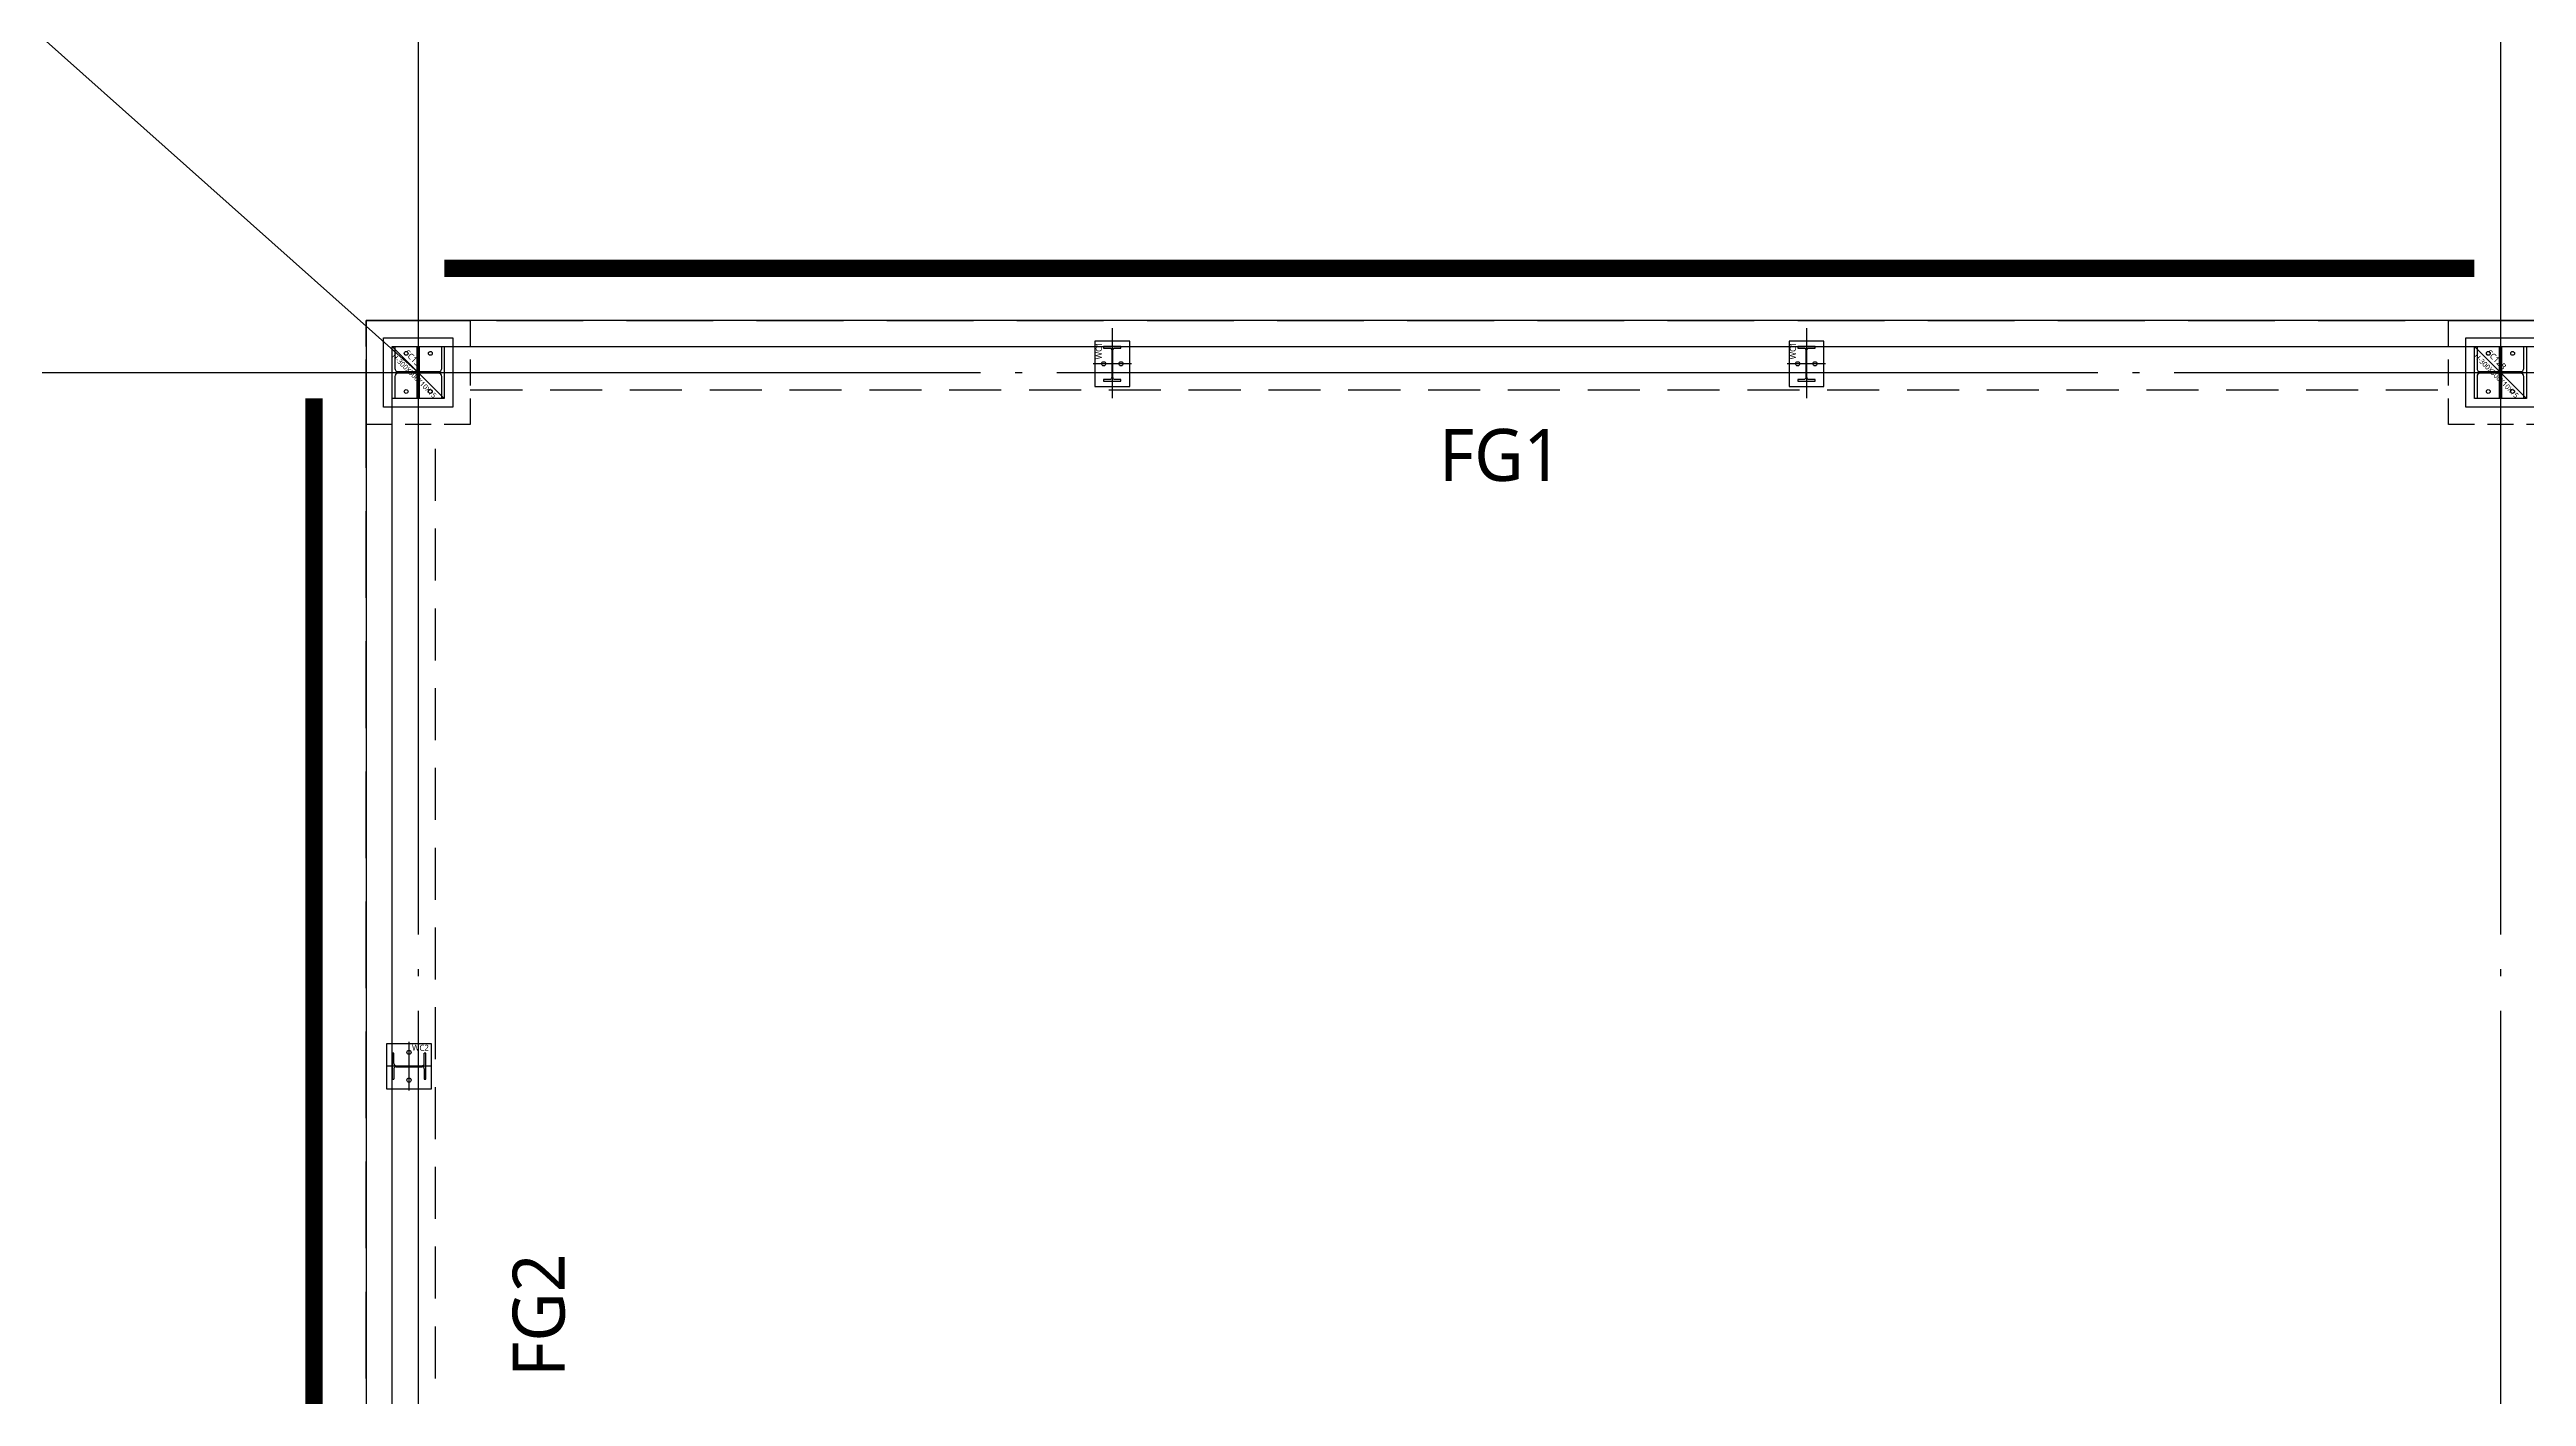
# Model space of a CAD drawing. Header units: millimetres. Extents: x -734060 to 504600, y -7739 to 118800.
# Drawn here: x 39375 to 53650, y 79996 to 87762 of the extents above; entities that cross this region are included whole.
import ezdxf
from ezdxf.enums import TextEntityAlignment as Align

# ---------------------------------------------------------------- set-up
doc = ezdxf.new("R2010")
doc.units = ezdxf.units.MM
doc.header["$LTSCALE"] = 200
for name, pattern in [('CEN-GAUN', [32.2, 30, -1, 0.2, -1]), ('HID', [2.3, 1.5, -0.8]), ('HID2-GAUN', [3.75, 2.5, -1.25]), ('HIDDEN', [0.375, 0.25, -0.125]), ('PHANTOM2', [1.25, 0.625, -0.125, 0.125, -0.125, 0.125, -0.125])]:
    doc.linetypes.add(name, pattern=pattern)
doc.layers.get('DEFPOINTS').update_dxf_attribs({"color": 137})
for name, color, linetype in [('09GIRDER', 2, 'Continuous'), ('CEN', 1, 'CEN-GAUN'), ('G', 3, 'Continuous'), ('Slab Line', 7, 'Continuous'), ('STEEL BASE', 13, 'Continuous'), ('WAL', 3, 'Continuous'), ('Z-하부구조체', 6, 'HIDDEN'), ('브레이싱', 8, 'Continuous')]:
    doc.layers.add(name, color=color, linetype=linetype)
doc.layers.add('TEMP', color=171, linetype='Continuous', plot=False)
doc.styles.add('스타일1', font='malgun.ttf')
doc.styles.add('울릉도L', font='malgun.ttf')

# ---------------------------------------------------------------- blocks, each defined once
blk = doc.blocks.new('X-S-PDH')
at = {"layer": 'Z-하부구조체', "color": 251, "ltscale": 3}
for points in [[(-300, 300), (300, 300), (300, -300), (-300, -300)], [(11700, 300), (12300, 300), (12300, -300), (11700, -300)]]:
    blk.add_lwpolyline(points, close=True, dxfattribs=at)
blk = doc.blocks.new('S-SC13')
at = {"layer": '09GIRDER'}
blk.add_lwpolyline([(-150, -150), (-150, -135), (-23, -135, 0.414214), (-5, -117), (-5, 117, 0.414214), (-23, 135), (-150, 135), (-150, 150), (150, 150), (150, 135), (23, 135, 0.414214), (5, 117), (5, -117, 0.414214), (23, -135), (150, -135), (150, -150)], format="xyb", close=True, dxfattribs=at)
at = {"layer": 'DEFPOINTS'}
blk.add_line((-150, -150), (150, 150), dxfattribs=at)
blk.add_lwpolyline([(-150, 150), (150, 150), (150, -150), (-150, -150)], close=True, dxfattribs=at)
at = {"layer": 'STEEL BASE'}
for points in [[(-200, 200), (200, 200), (200, -200), (-200, -200)], [(-150, 6), (-5, 6), (-5, -6), (-150, -6)], [(5, 6), (150, 6), (150, -6), (5, -6)]]:
    blk.add_lwpolyline(points, close=True, dxfattribs=at)
for centre in [(-110, 70), (110, 70), (-110, -70), (110, -70)]:
    blk.add_circle(centre, 11, dxfattribs=at)
at = {"layer": 'DEFPOINTS', "style": '스타일1'}
blk.add_text('SC13', height=35, rotation=45, dxfattribs=at).set_placement((-109, -83))
blk.add_text('H-300X300X10X15', height=30, rotation=45, dxfattribs=at).set_placement((19, -23), align=Align.MIDDLE_CENTER)
blk = doc.blocks.new('S-WC1')
at = {"layer": 'DEFPOINTS'}
for p, q in [((0, 205), (0, -199)), ((110, 0), (-110, 0))]:
    blk.add_line(p, q, dxfattribs=at)
at = {"layer": 'STEEL BASE'}
blk.add_lwpolyline([(100, 130), (-100, 130), (-100, -130), (100, -130)], close=True, dxfattribs=at)
for centre in [(-50, 0), (50, 0)]:
    blk.add_circle(centre, 12, dxfattribs=at)
at = {"layer": 'WAL'}
blk.add_lwpolyline([(50, -100), (50, -91), (16, -91, -0.414214), (3, -78), (3, 78, -0.414214), (16, 91), (50, 91), (50, 100), (-50, 100), (-50, 91), (-16, 91, -0.414214), (-3, 78), (-3, -78, -0.414214), (-16, -91), (-50, -91), (-50, -100)], format="xyb", close=True, dxfattribs=at)
at = {"layer": 'TEMP', "style": '스타일1'}
blk.add_text('WC1', height=35, rotation=90, dxfattribs=at).set_placement((-60, 26))
blk = doc.blocks.new('S-SC12B')
at = {"layer": '09GIRDER'}
blk.add_lwpolyline([(-150, -150), (-150, -135), (-23, -135, 0.414214), (-5, -117), (-5, 117, 0.414214), (-23, 135), (-150, 135), (-150, 150), (150, 150), (150, 135), (23, 135, 0.414214), (5, 117), (5, -117, 0.414214), (23, -135), (150, -135), (150, -150)], format="xyb", close=True, dxfattribs=at)
at = {"layer": 'DEFPOINTS'}
blk.add_line((-150, -150), (150, 150), dxfattribs=at)
blk.add_lwpolyline([(-150, 150), (150, 150), (150, -150), (-150, -150)], close=True, dxfattribs=at)
at = {"layer": 'STEEL BASE'}
for points in [[(-200, 200), (200, 200), (200, -200), (-200, -200)], [(-150, 6), (-5, 6), (-5, -6), (-150, -6)], [(5, 6), (150, 6), (150, -6), (5, -6)]]:
    blk.add_lwpolyline(points, close=True, dxfattribs=at)
for centre in [(-110, 70), (110, 70), (-110, -70), (110, -70)]:
    blk.add_circle(centre, 11, dxfattribs=at)
at = {"layer": 'DEFPOINTS', "style": '스타일1'}
blk.add_text('SC12B', height=35, rotation=45, dxfattribs=at).set_placement((-109, -83))
blk.add_text('H-300X300X10X15', height=30, rotation=45, dxfattribs=at).set_placement((19, -23), align=Align.MIDDLE_CENTER)
blk = doc.blocks.new('*U49')
for p, q in [((59, 185), (0, 185)), ((72, 172), (72, 22)), ((78, 172), (78, 22)), ((91, 185), (150, 185)), ((59, 9), (0, 9)), ((91, 9), (150, 9))]:
    blk.add_line(p, q)
for points in [[(150, 185), (150, 194), (0, 194), (0, 185)], [(0, 9), (0, 0), (150, 0), (150, 9)]]:
    blk.add_lwpolyline(points)
for centre, start, end in [((59, 172), 0, 90), ((91, 172), 90, 180), ((59, 22), 270, 0), ((91, 22), 180, 270)]:
    blk.add_arc(centre, 13, start, end)
blk = doc.blocks.new('S-WC2')
at = {"layer": 'DEFPOINTS'}
for p, q in [((140, 0), (-140, 0)), ((0, 130), (0, -130))]:
    blk.add_line(p, q, dxfattribs=at)
at = {"layer": 'STEEL BASE'}
blk.add_lwpolyline([(130, 130), (-130, 130), (-130, -130), (130, -130)], close=True, dxfattribs=at)
for centre in [(-80, 0), (80, 0)]:
    blk.add_circle(centre, 12, dxfattribs=at)
at = {"layer": 'WAL', "rotation": 180}
blk.add_blockref('*U49', (75, 97), dxfattribs=at)
at = {"layer": 'TEMP', "style": '스타일1'}
blk.add_text('WC2', height=35, rotation=90, dxfattribs=at).set_placement((-89, 17))
blk = doc.blocks.new('x-stu-1Fcol')
at = {"rotation": 270}
for name, p in [('S-SC13', (0, 0)), ('S-SC12B', (12000, 0)), ('S-WC2', (-53, -4000))]:
    blk.add_blockref(name, p, dxfattribs=at)
for p in [(4000, 50), (8000, 50)]:
    blk.add_blockref('S-WC1', p)

msp = doc.modelspace()

# ---------------------------------------------------------------- linework, layer by layer
at = {"layer": 'CEN'}
for p, q in [((41500, 95100), (41500, 32900)), ((53500, 95100), (53500, 32900)), ((32300, 85900), (117500, 85900))]:
    msp.add_line(p, q, dxfattribs=at)
at = {"layer": 'DEFPOINTS'}
msp.add_line((41500, 85900), (9300, 114600), dxfattribs=at)
msp.add_lwpolyline([(41350, 86050), (112650, 86050), (112650, 42750), (41350, 42750)], close=True, dxfattribs=at)
at = {"layer": 'G', "color": 7, "linetype": 'HID2-GAUN'}
msp.add_lwpolyline([(41200, 86200), (112800, 86200), (112800, 42600), (41200, 42600)], close=True, dxfattribs=at)
at = {"layer": 'G', "color": 252, "linetype": 'HID'}
for points in [[(41800, 85800), (53200, 85800)], [(41600, 73200), (41600, 85600)]]:
    msp.add_lwpolyline(points, dxfattribs=at)
at = {"layer": 'Slab Line'}
msp.add_lwpolyline([(112800, 86200), (41200, 86200), (41200, 42600), (112800, 42600), (113100, 42600), (113100, 56870), (112800, 56870)], dxfattribs=at)
at = {"layer": '브레이싱', "linetype": 'PHANTOM2', "ltscale": 10, "const_width": 100}
for points in [[(41650, 86500), (53350, 86500)], [(40900, 85750), (40900, 73050)]]:
    msp.add_lwpolyline(points, dxfattribs=at)

# ---------------------------------------------------------------- block references
for name in ['X-S-PDH', 'x-stu-1Fcol']:
    msp.add_blockref(name, (41500, 85900))

# ---------------------------------------------------------------- texts
at = {"layer": 'DEFPOINTS', "style": '울릉도L'}
msp.add_text('FG1', height=300, dxfattribs=at).set_placement((47738.044, 85274.667, 0), align=Align.CENTER)
msp.add_text('FG2', height=300, rotation=90, dxfattribs=at).set_placement((42343.714, 80464.396, 0), align=Align.CENTER)

doc.saveas('drawing.dxf')
